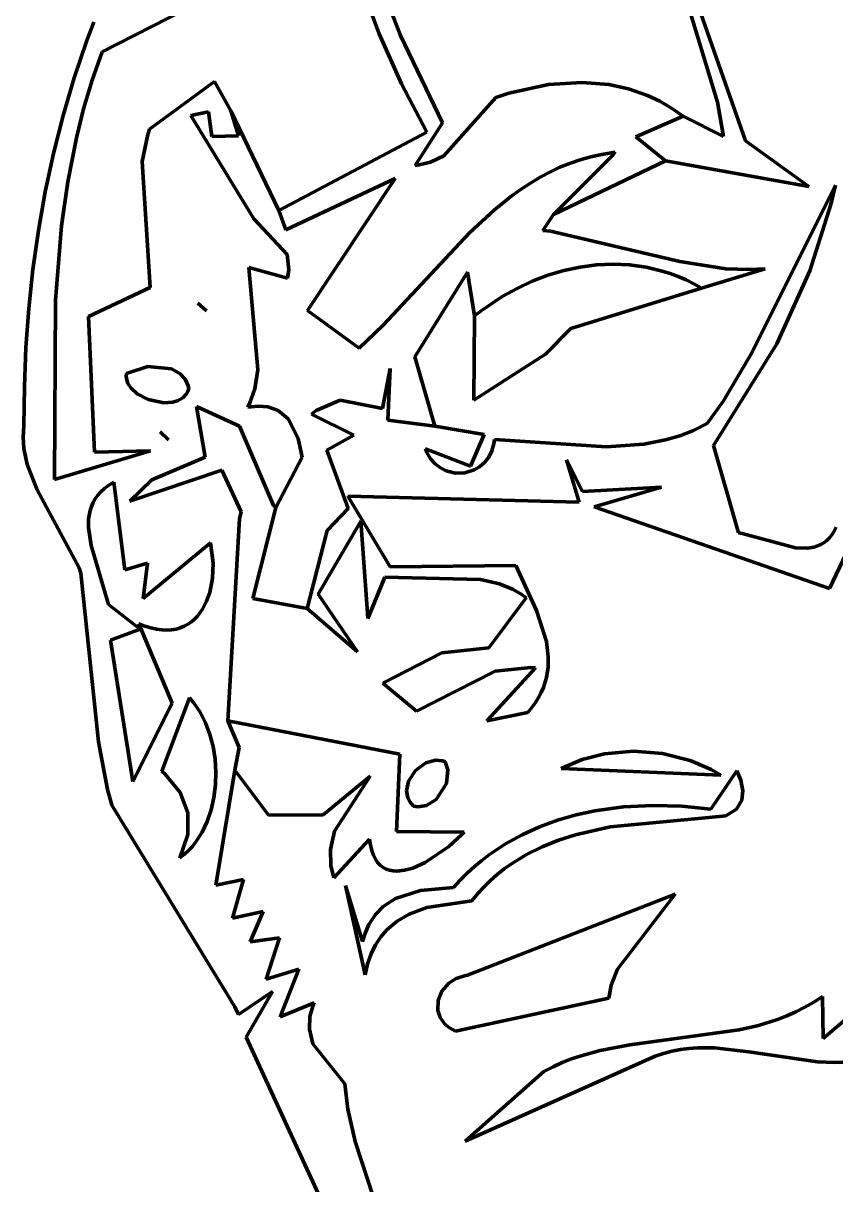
# Model space of a CAD drawing. Header units: millimetres. Extents: x 0 to 10.4, y 0 to 8.2.
# Drawn here: x 2.275 to 2.887, y 5.429 to 6.304 of the extents above; entities that cross this region are included whole.
import ezdxf

# ---------------------------------------------------------------- set-up
doc = ezdxf.new("R2010")
doc.units = ezdxf.units.MM
for name, color, linetype, lineweight in [('color#000000ff', 7, 'CONTINUOUS', 100), ('color#929292ff', 7, 'CONTINUOUS', 100), ('color#ffffffff', 7, 'CONTINUOUS', 100)]:
    doc.layers.add(name, color=color, linetype=linetype, lineweight=lineweight)

msp = doc.modelspace()

# ---------------------------------------------------------------- linework, layer by layer
at = {"layer": 'color#000000ff'}
for p, q in [((2.54279, 6.29559), (2.52505, 6.34391)), ((2.54004, 6.34317), (2.55901, 6.29441)), ((2.39617, 6.31376), (2.33424, 6.28219)), ((2.32269, 6.29053), (2.32787, 6.30433)), ((2.55959, 6.258), (2.54279, 6.29559)), ((2.31319, 6.26261), (2.32269, 6.29053)), ((2.55901, 6.29441), (2.59054, 6.22867)), ((2.33424, 6.28219), (2.32672, 6.26075)), ((2.30483, 6.23431), (2.31319, 6.26261)), ((2.32672, 6.26075), (2.32028, 6.23913)), ((2.36996, 6.22381), (2.41883, 6.25974)), ((2.41883, 6.25974), (2.43105, 6.23777)), ((2.57873, 6.22155), (2.55959, 6.258)), ((2.64039, 6.25091), (2.67044, 6.25751)), ((2.67044, 6.25751), (2.6958, 6.25912)), ((2.6958, 6.25912), (2.71587, 6.25746)), ((2.71587, 6.25746), (2.7306, 6.2543)), ((2.7306, 6.2543), (2.74489, 6.24936)), ((2.59155, 6.2039), (2.63063, 6.24774)), ((2.63063, 6.24774), (2.64039, 6.25091)), ((2.74489, 6.24936), (2.75413, 6.24502)), ((2.75413, 6.24502), (2.76307, 6.2398)), ((2.29757, 6.20567), (2.30483, 6.23431)), ((2.32028, 6.23913), (2.31484, 6.21733)), ((2.4144, 6.23702), (2.40094, 6.23407)), ((2.41688, 6.21851), (2.4144, 6.23702)), ((2.43105, 6.23777), (2.43701, 6.21886)), ((2.76307, 6.2398), (2.7717, 6.23366)), ((2.40094, 6.23407), (2.44836, 6.15633)), ((2.59054, 6.22867), (2.57, 6.19657)), ((2.7717, 6.23366), (2.73605, 6.21808)), ((2.31484, 6.21733), (2.30838, 6.18436)), ((2.36433, 6.19968), (2.36865, 6.21984)), ((2.36865, 6.21984), (2.36996, 6.22381)), ((2.43701, 6.21886), (2.41688, 6.21851)), ((2.46729, 6.16267), (2.57873, 6.22155)), ((2.73605, 6.21808), (2.7585, 6.19999)), ((2.29139, 6.17676), (2.29757, 6.20567)), ((2.37046, 6.10483), (2.36433, 6.19968)), ((2.58154, 6.19905), (2.59155, 6.2039)), ((2.67416, 6.15973), (2.71911, 6.20468)), ((2.7585, 6.19999), (2.67416, 6.15973)), ((2.69485, 6.20109), (2.6868, 6.19834)), ((2.70314, 6.20338), (2.69485, 6.20109)), ((2.71169, 6.20519), (2.70314, 6.20338)), ((2.72051, 6.2065), (2.71169, 6.20519)), ((2.71911, 6.20468), (2.72051, 6.2065)), ((2.57, 6.19657), (2.57305, 6.19694)), ((2.57305, 6.19694), (2.58154, 6.19905)), ((2.67139, 6.19161), (2.66401, 6.18767)), ((2.67899, 6.19518), (2.67139, 6.19161)), ((2.6868, 6.19834), (2.67899, 6.19518)), ((2.30838, 6.18436), (2.30371, 6.1511)), ((2.55499, 6.18671), (2.47254, 6.14818)), ((2.48875, 6.08743), (2.55499, 6.18671)), ((2.65681, 6.18338), (2.6498, 6.17877)), ((2.66401, 6.18767), (2.65681, 6.18338)), ((2.82336, 6.05561), (2.88642, 6.18186)), ((2.88642, 6.18186), (2.88301, 6.16723)), ((2.28626, 6.14763), (2.29139, 6.17676)), ((2.64296, 6.17386), (2.62972, 6.16326)), ((2.6498, 6.17877), (2.64296, 6.17386)), ((2.88301, 6.16723), (2.8671, 6.11714)), ((2.44836, 6.15633), (2.47363, 6.12947)), ((2.47254, 6.14818), (2.46729, 6.16267)), ((2.62972, 6.16326), (2.61081, 6.14579)), ((2.28215, 6.11834), (2.28626, 6.14763)), ((2.30371, 6.1511), (2.29921, 6.09522)), ((2.61081, 6.14579), (2.5458, 6.07629)), ((2.47363, 6.12947), (2.47491, 6.11814)), ((2.69423, 6.12013), (2.70658, 6.12174)), ((2.70658, 6.12174), (2.71899, 6.12229)), ((2.71899, 6.12229), (2.7314, 6.12173)), ((2.7314, 6.12173), (2.74375, 6.12002)), ((2.27903, 6.08893), (2.28215, 6.11834)), ((2.47387, 6.11165), (2.44476, 6.11969)), ((2.44476, 6.11969), (2.4516, 6.04284)), ((2.47491, 6.11814), (2.47387, 6.11165)), ((2.65815, 6.10944), (2.66995, 6.11394)), ((2.66995, 6.11394), (2.682, 6.11751)), ((2.682, 6.11751), (2.69423, 6.12013)), ((2.74375, 6.12002), (2.75597, 6.1171)), ((2.75597, 6.1171), (2.76201, 6.11518)), ((2.76201, 6.11518), (2.768, 6.11294)), ((2.768, 6.11294), (2.77393, 6.11037)), ((2.8671, 6.11714), (2.84227, 6.06231)), ((2.3239, 6.08294), (2.37046, 6.10483)), ((2.63552, 6.09791), (2.64665, 6.10409)), ((2.64665, 6.10409), (2.65815, 6.10944)), ((2.78557, 6.10424), (2.68711, 6.07376)), ((2.77393, 6.11037), (2.77979, 6.10747)), ((2.77979, 6.10747), (2.78557, 6.10424)), ((2.29921, 6.09522), (2.29836, 5.9603)), ((2.61964, 6.08723), (2.63552, 6.09791)), ((2.27689, 6.05947), (2.27903, 6.08893)), ((2.40638, 6.09281), (2.41275, 6.08707)), ((2.41275, 6.08707), (2.40638, 6.09281)), ((2.52771, 6.05894), (2.48875, 6.08743)), ((2.6146, 6.08331), (2.61964, 6.08723)), ((2.32854, 5.98087), (2.3239, 6.08294)), ((2.61407, 6.0199), (2.6146, 6.08331)), ((2.5458, 6.07629), (2.52771, 6.05894)), ((2.68711, 6.07376), (2.66816, 6.05459)), ((2.27568, 6.03001), (2.27689, 6.05947)), ((2.84227, 6.06231), (2.79459, 5.98578)), ((2.66816, 6.05459), (2.61407, 6.0199)), ((2.80209, 6.01929), (2.82336, 6.05561)), ((2.3687, 6.04534), (2.35258, 6.03996)), ((2.38655, 6.04349), (2.3687, 6.04534)), ((2.39301, 6.03984), (2.38655, 6.04349)), ((2.4516, 6.04284), (2.44913, 6.02854)), ((2.54539, 6.01357), (2.55124, 6.04367)), ((2.55124, 6.04367), (2.54947, 6.00497)), ((2.35258, 6.03996), (2.35238, 6.03803)), ((2.35238, 6.03803), (2.3525, 6.03614)), ((2.3525, 6.03614), (2.35362, 6.03253)), ((2.39667, 6.03581), (2.39301, 6.03984)), ((2.39899, 6.03059), (2.39667, 6.03581)), ((2.27538, 6.0006), (2.27568, 6.03001)), ((2.35362, 6.03253), (2.35576, 6.02918)), ((2.35576, 6.02918), (2.36054, 6.02478)), ((2.36054, 6.02478), (2.36893, 6.02039)), ((2.39498, 6.02173), (2.39766, 6.02469)), ((2.39766, 6.02469), (2.39866, 6.02651)), ((2.39866, 6.02651), (2.39941, 6.02858)), ((2.39941, 6.02858), (2.39899, 6.03059)), ((2.44913, 6.02854), (2.44549, 6.01802)), ((2.36893, 6.02039), (2.38074, 6.01792)), ((2.38074, 6.01792), (2.38751, 6.0184)), ((2.38751, 6.0184), (2.39154, 6.01965)), ((2.39154, 6.01965), (2.39498, 6.02173)), ((2.44549, 6.01802), (2.44388, 6.01456)), ((2.4953, 6.01212), (2.51337, 6.01995)), ((2.51337, 6.01995), (2.54539, 6.01357)), ((2.78973, 6.00222), (2.80209, 6.01929)), ((2.43772, 6.00031), (2.4053, 6.0151)), ((2.4053, 6.0151), (2.4118, 5.97697)), ((2.44388, 6.01456), (2.45199, 6.01538)), ((2.45199, 6.01538), (2.45902, 6.01479)), ((2.45902, 6.01479), (2.46681, 6.01206)), ((2.46681, 6.01206), (2.47429, 6.00588)), ((2.49183, 6.00935), (2.4953, 6.01212)), ((2.52373, 5.99345), (2.49183, 6.00935)), ((2.27483, 5.9919), (2.27538, 6.0006)), ((2.46331, 5.94068), (2.43772, 6.00031)), ((2.47429, 6.00588), (2.48193, 5.99097)), ((2.54947, 6.00497), (2.58481, 6.0003)), ((2.58481, 6.0003), (2.62184, 5.99417)), ((2.77956, 5.99715), (2.78973, 6.00222)), ((2.27533, 5.98353), (2.27483, 5.9919)), ((2.37802, 5.99611), (2.38421, 5.99005)), ((2.38421, 5.99005), (2.37802, 5.99611)), ((2.48193, 5.99097), (2.48495, 5.97689)), ((2.50334, 5.98231), (2.52373, 5.99345)), ((2.62184, 5.99417), (2.61169, 5.97023)), ((2.62927, 5.98715), (2.62967, 5.99019)), ((2.62967, 5.99019), (2.71411, 5.98487)), ((2.74209, 5.98683), (2.75846, 5.98998)), ((2.75846, 5.98998), (2.76913, 5.9931)), ((2.76913, 5.9931), (2.77956, 5.99715)), ((2.27778, 5.9715), (2.27533, 5.98353)), ((2.29836, 5.9603), (2.37073, 5.98178)), ((2.37073, 5.98178), (2.32854, 5.98087)), ((2.51951, 5.93826), (2.50334, 5.98231)), ((2.61169, 5.97023), (2.57766, 5.98333)), ((2.57766, 5.98333), (2.57875, 5.9806)), ((2.62535, 5.9769), (2.62774, 5.98165)), ((2.62774, 5.98165), (2.62927, 5.98715)), ((2.71411, 5.98487), (2.74209, 5.98683)), ((2.79459, 5.98578), (2.8135, 5.92014)), ((2.4118, 5.97697), (2.3716, 5.96005)), ((2.48495, 5.97689), (2.4651, 5.939)), ((2.57875, 5.9806), (2.58151, 5.97581)), ((2.58151, 5.97581), (2.58495, 5.97191)), ((2.6185, 5.96975), (2.62222, 5.97293)), ((2.62222, 5.97293), (2.62535, 5.9769)), ((2.69587, 5.95106), (2.68386, 5.97499)), ((2.68386, 5.97499), (2.69341, 5.94304)), ((2.28534, 5.95251), (2.27778, 5.9715)), ((2.35518, 5.94399), (2.42425, 5.96723)), ((2.42425, 5.96723), (2.4389, 5.93583)), ((2.58495, 5.97191), (2.58891, 5.96888)), ((2.58891, 5.96888), (2.59328, 5.96671)), ((2.59328, 5.96671), (2.60029, 5.96505)), ((2.60029, 5.96505), (2.60745, 5.96528)), ((2.60745, 5.96528), (2.61431, 5.96736)), ((2.61431, 5.96736), (2.6185, 5.96975)), ((2.33931, 5.95584), (2.33613, 5.95346)), ((2.34294, 5.95809), (2.33931, 5.95584)), ((2.35137, 5.8922), (2.34294, 5.95809)), ((2.3716, 5.96005), (2.35518, 5.94399)), ((2.31695, 5.89369), (2.28534, 5.95251)), ((2.33101, 5.94834), (2.32903, 5.94561)), ((2.33337, 5.95095), (2.33101, 5.94834)), ((2.33613, 5.95346), (2.33337, 5.95095)), ((2.69341, 5.94304), (2.51933, 5.94764)), ((2.51933, 5.94764), (2.55109, 5.89453)), ((2.75536, 5.95443), (2.69587, 5.95106)), ((2.7048, 5.93963), (2.75536, 5.95443)), ((2.32611, 5.93986), (2.32513, 5.93685)), ((2.3274, 5.94278), (2.32611, 5.93986)), ((2.32903, 5.94561), (2.3274, 5.94278)), ((2.4651, 5.939), (2.46331, 5.94068)), ((2.50358, 5.92176), (2.51951, 5.93826)), ((2.88199, 5.87811), (2.7048, 5.93963)), ((2.32403, 5.9306), (2.32392, 5.92408)), ((2.32513, 5.93685), (2.32403, 5.9306)), ((2.43765, 5.93052), (2.429, 5.77864)), ((2.4389, 5.93583), (2.43765, 5.93052)), ((2.52891, 5.92878), (2.49699, 5.87383)), ((2.53353, 5.86648), (2.52891, 5.92878)), ((2.90931, 5.93598), (2.88199, 5.87811)), ((2.32392, 5.92408), (2.32602, 5.91047)), ((2.48871, 5.86318), (2.50358, 5.92176)), ((2.8135, 5.92014), (2.81627, 5.91943)), ((2.88374, 5.9185), (2.8854, 5.92119)), ((2.8854, 5.92119), (2.88686, 5.92426)), ((2.41592, 5.91258), (2.36521, 5.87056)), ((2.41775, 5.8973), (2.41592, 5.91258)), ((2.81627, 5.91943), (2.85627, 5.90876)), ((2.87048, 5.90934), (2.87547, 5.91119)), ((2.87547, 5.91119), (2.87776, 5.91254)), ((2.87776, 5.91254), (2.87992, 5.91419)), ((2.87992, 5.91419), (2.88191, 5.91617)), ((2.88191, 5.91617), (2.88374, 5.9185)), ((2.32602, 5.91047), (2.33904, 5.86597)), ((2.85627, 5.90876), (2.86505, 5.90849)), ((2.86505, 5.90849), (2.87048, 5.90934)), ((2.3183, 5.88979), (2.31695, 5.89369)), ((2.36833, 5.8973), (2.35137, 5.8922)), ((2.36521, 5.87056), (2.36833, 5.8973)), ((2.41729, 5.88593), (2.41775, 5.8973)), ((2.55109, 5.89453), (2.6457, 5.89557)), ((2.6457, 5.89557), (2.66139, 5.86155)), ((2.33156, 5.76261), (2.3183, 5.88979)), ((2.41522, 5.87515), (2.41729, 5.88593)), ((2.54722, 5.88674), (2.53433, 5.85556)), ((2.6191, 5.88486), (2.54722, 5.88674)), ((2.6335, 5.8817), (2.6191, 5.88486)), ((2.6438, 5.87745), (2.6335, 5.8817)), ((2.65038, 5.87353), (2.6438, 5.87745)), ((2.40987, 5.86255), (2.41292, 5.86854)), ((2.41292, 5.86854), (2.41522, 5.87515)), ((2.49699, 5.87383), (2.52659, 5.83053)), ((2.62536, 5.83344), (2.65357, 5.8712)), ((2.65357, 5.8712), (2.65038, 5.87353)), ((2.33904, 5.86597), (2.36293, 5.84743)), ((2.40606, 5.85732), (2.40987, 5.86255)), ((2.52659, 5.83053), (2.48871, 5.86318)), ((2.53433, 5.85556), (2.53353, 5.86648)), ((2.66139, 5.86155), (2.66872, 5.8383)), ((2.38697, 5.79182), (2.3618, 5.85166)), ((2.3618, 5.85166), (2.36645, 5.84986)), ((2.36645, 5.84986), (2.37088, 5.84849)), ((2.39311, 5.84851), (2.39609, 5.84971)), ((2.39609, 5.84971), (2.39888, 5.85121)), ((2.39888, 5.85121), (2.40147, 5.85299)), ((2.40147, 5.85299), (2.40386, 5.85504)), ((2.40386, 5.85504), (2.40606, 5.85732)), ((2.36293, 5.84743), (2.34054, 5.83923)), ((2.37088, 5.84849), (2.37511, 5.84755)), ((2.37511, 5.84755), (2.37912, 5.84701)), ((2.37912, 5.84701), (2.38293, 5.84685)), ((2.38293, 5.84685), (2.38653, 5.84706)), ((2.38653, 5.84706), (2.38992, 5.84762)), ((2.38992, 5.84762), (2.39311, 5.84851)), ((2.34054, 5.83923), (2.35725, 5.73278)), ((2.59007, 5.82975), (2.62536, 5.83344)), ((2.66872, 5.8383), (2.67017, 5.82666)), ((2.54569, 5.80675), (2.59007, 5.82975)), ((2.67017, 5.82666), (2.67003, 5.81893)), ((2.63008, 5.81587), (2.57099, 5.78592)), ((2.62391, 5.77855), (2.6605, 5.81849)), ((2.65697, 5.81867), (2.63008, 5.81587)), ((2.6605, 5.81849), (2.65697, 5.81867)), ((2.67003, 5.81893), (2.66885, 5.81123)), ((2.57099, 5.78592), (2.54569, 5.80675)), ((2.66885, 5.81123), (2.66652, 5.80359)), ((2.66488, 5.7998), (2.6629, 5.79602)), ((2.66652, 5.80359), (2.66488, 5.7998)), ((2.35725, 5.73278), (2.38697, 5.79182)), ((2.40013, 5.79578), (2.37929, 5.74061)), ((2.40297, 5.79244), (2.40013, 5.79578)), ((2.40799, 5.78509), (2.40297, 5.79244)), ((2.65787, 5.78853), (2.65479, 5.78483)), ((2.66057, 5.79227), (2.65787, 5.78853)), ((2.6629, 5.79602), (2.66057, 5.79227)), ((2.41213, 5.77699), (2.40799, 5.78509)), ((2.65479, 5.78483), (2.62391, 5.77855)), ((2.41539, 5.76826), (2.41213, 5.77699)), ((2.429, 5.77864), (2.43743, 5.75833)), ((2.33821, 5.72675), (2.33156, 5.76261)), ((2.41777, 5.75909), (2.41539, 5.76826)), ((2.41927, 5.7496), (2.41777, 5.75909)), ((2.43743, 5.75833), (2.43421, 5.74143)), ((2.41988, 5.73995), (2.41927, 5.7496)), ((2.37929, 5.74061), (2.38143, 5.73868)), ((2.38143, 5.73868), (2.39304, 5.72452)), ((2.41961, 5.73031), (2.41988, 5.73995)), ((2.43421, 5.74143), (2.41996, 5.65486)), ((2.79252, 5.71192), (2.81202, 5.74076)), ((2.81202, 5.74076), (2.81503, 5.73388)), ((2.41845, 5.72081), (2.41961, 5.73031)), ((2.81503, 5.73388), (2.81664, 5.7257)), ((2.34156, 5.71498), (2.33821, 5.72675)), ((2.39304, 5.72452), (2.39879, 5.70925)), ((2.4164, 5.71161), (2.41845, 5.72081)), ((2.81583, 5.71877), (2.81191, 5.71202)), ((2.81664, 5.7257), (2.81583, 5.71877)), ((2.43411, 5.56312), (2.34156, 5.71498)), ((2.41345, 5.70286), (2.4164, 5.71161)), ((2.69107, 5.70766), (2.70525, 5.71074)), ((2.70525, 5.71074), (2.72691, 5.71372)), ((2.72691, 5.71372), (2.74883, 5.71484)), ((2.74883, 5.71484), (2.77078, 5.7142)), ((2.77078, 5.7142), (2.79252, 5.71192)), ((2.81191, 5.71202), (2.8038, 5.707)), ((2.39879, 5.70925), (2.39868, 5.69288)), ((2.40961, 5.69471), (2.41345, 5.70286)), ((2.66365, 5.69871), (2.67718, 5.70366)), ((2.67718, 5.70366), (2.69107, 5.70766)), ((2.79107, 5.70583), (2.71689, 5.69871)), ((2.8038, 5.707), (2.79107, 5.70583)), ((2.39868, 5.69288), (2.39272, 5.6754)), ((2.40488, 5.68732), (2.40961, 5.69471)), ((2.63794, 5.68584), (2.65055, 5.69278)), ((2.65055, 5.69278), (2.66365, 5.69871)), ((2.69054, 5.6927), (2.67781, 5.68861)), ((2.71689, 5.69871), (2.69054, 5.6927)), ((2.39925, 5.68083), (2.40218, 5.68395)), ((2.40218, 5.68395), (2.40488, 5.68732)), ((2.6259, 5.67784), (2.63794, 5.68584)), ((2.66549, 5.68368), (2.65365, 5.67782)), ((2.67781, 5.68861), (2.66549, 5.68368)), ((2.39272, 5.6754), (2.3961, 5.67797)), ((2.3961, 5.67797), (2.39925, 5.68083)), ((2.62011, 5.67344), (2.6259, 5.67784)), ((2.65365, 5.67782), (2.64237, 5.67092)), ((2.60905, 5.66381), (2.6145, 5.66877)), ((2.6145, 5.66877), (2.62011, 5.67344)), ((2.63696, 5.66706), (2.63172, 5.66291)), ((2.64237, 5.67092), (2.63696, 5.66706)), ((2.41996, 5.65486), (2.44058, 5.65911)), ((2.44058, 5.65911), (2.43236, 5.62988)), ((2.59873, 5.65305), (2.60379, 5.65857)), ((2.60379, 5.65857), (2.60905, 5.66381)), ((2.62665, 5.65845), (2.62178, 5.65367)), ((2.63172, 5.66291), (2.62665, 5.65845)), ((2.53224, 5.58723), (2.51737, 5.6546)), ((2.51737, 5.6546), (2.53037, 5.61239)), ((2.55506, 5.64486), (2.57405, 5.65091)), ((2.57405, 5.65091), (2.59873, 5.65305)), ((2.6171, 5.64857), (2.61263, 5.64313)), ((2.62178, 5.65367), (2.6171, 5.64857)), ((2.54589, 5.6388), (2.55506, 5.64486)), ((2.61263, 5.64313), (2.57874, 5.63805)), ((2.43236, 5.62988), (2.45554, 5.63502)), ((2.45554, 5.63502), (2.44568, 5.61208)), ((2.53514, 5.62513), (2.54002, 5.63272)), ((2.54002, 5.63272), (2.54589, 5.6388)), ((2.56542, 5.63297), (2.55647, 5.62773)), ((2.57874, 5.63805), (2.56542, 5.63297)), ((2.53249, 5.61915), (2.53514, 5.62513)), ((2.55647, 5.62773), (2.5486, 5.62111)), ((2.44568, 5.61208), (2.46773, 5.61527)), ((2.46773, 5.61527), (2.45766, 5.58398)), ((2.53037, 5.61239), (2.53249, 5.61915)), ((2.54404, 5.61586), (2.54007, 5.60988)), ((2.5486, 5.62111), (2.54404, 5.61586)), ((2.54007, 5.60988), (2.53674, 5.60315)), ((2.53674, 5.60315), (2.53412, 5.59561)), ((2.45766, 5.58398), (2.48233, 5.59146)), ((2.48233, 5.59146), (2.46827, 5.55565)), ((2.53412, 5.59561), (2.53224, 5.58723)), ((2.46257, 5.57473), (2.43684, 5.55735)), ((2.44273, 5.54032), (2.46257, 5.57473)), ((2.43684, 5.55735), (2.43411, 5.56312)), ((2.46827, 5.55565), (2.49396, 5.56628)), ((2.49288, 5.56361), (2.49075, 5.55591)), ((2.49396, 5.56628), (2.49288, 5.56361)), ((2.49075, 5.55591), (2.49028, 5.54631)), ((2.49028, 5.54631), (2.49294, 5.53528)), ((2.50019, 5.41577), (2.44273, 5.54032)), ((2.49294, 5.53528), (2.51687, 5.50516)), ((2.51687, 5.50516), (2.51924, 5.48629)), ((2.51924, 5.48629), (2.52482, 5.46178)), ((2.52482, 5.46178), (2.56021, 5.35411))]:
    msp.add_line(p, q, dxfattribs=at)
at = {"layer": 'color#929292ff'}
for p, q in [((2.75285, 6.40262), (2.81863, 6.21502)), ((2.79762, 6.24431), (2.7592, 6.37025)), ((2.80207, 6.21827), (2.79762, 6.24431)), ((2.40094, 6.23407), (2.4144, 6.23702)), ((2.4144, 6.23702), (2.41688, 6.21851)), ((2.43701, 6.21886), (2.43105, 6.23777)), ((2.43105, 6.23777), (2.46729, 6.16267)), ((2.44836, 6.15633), (2.40094, 6.23407)), ((2.73605, 6.21808), (2.7717, 6.23366)), ((2.7717, 6.23366), (2.80207, 6.21827)), ((2.41688, 6.21851), (2.43701, 6.21886)), ((2.7585, 6.19999), (2.73605, 6.21808)), ((2.81863, 6.21502), (2.8663, 6.18064)), ((2.71911, 6.20468), (2.67416, 6.15973)), ((2.6868, 6.19834), (2.69485, 6.20109)), ((2.69485, 6.20109), (2.70314, 6.20338)), ((2.70314, 6.20338), (2.71169, 6.20519)), ((2.71169, 6.20519), (2.72051, 6.2065)), ((2.72051, 6.2065), (2.71911, 6.20468)), ((2.8663, 6.18064), (2.7585, 6.19999)), ((2.66401, 6.18767), (2.67139, 6.19161)), ((2.67139, 6.19161), (2.67899, 6.19518)), ((2.67899, 6.19518), (2.6868, 6.19834)), ((2.47254, 6.14818), (2.55499, 6.18671)), ((2.55499, 6.18671), (2.48875, 6.08743)), ((2.6498, 6.17877), (2.65681, 6.18338)), ((2.65681, 6.18338), (2.66401, 6.18767)), ((2.62972, 6.16326), (2.64296, 6.17386)), ((2.64296, 6.17386), (2.6498, 6.17877)), ((2.47363, 6.12947), (2.44836, 6.15633)), ((2.46729, 6.16267), (2.47254, 6.14818)), ((2.61081, 6.14579), (2.62972, 6.16326)), ((2.67416, 6.15973), (2.66595, 6.14769)), ((2.66595, 6.14769), (2.67181, 6.14705)), ((2.67181, 6.14705), (2.76918, 6.12435)), ((2.5458, 6.07629), (2.61081, 6.14579)), ((2.47491, 6.11814), (2.47363, 6.12947)), ((2.70658, 6.12174), (2.69423, 6.12013)), ((2.71899, 6.12229), (2.70658, 6.12174)), ((2.7314, 6.12173), (2.71899, 6.12229)), ((2.74375, 6.12002), (2.7314, 6.12173)), ((2.76918, 6.12435), (2.80386, 6.11882)), ((2.4516, 6.04284), (2.44476, 6.11969)), ((2.44476, 6.11969), (2.47387, 6.11165)), ((2.47387, 6.11165), (2.47491, 6.11814)), ((2.60932, 6.11635), (2.56979, 6.05246)), ((2.6146, 6.08331), (2.60932, 6.11635)), ((2.66995, 6.11394), (2.65815, 6.10944)), ((2.682, 6.11751), (2.66995, 6.11394)), ((2.69423, 6.12013), (2.682, 6.11751)), ((2.75597, 6.1171), (2.74375, 6.12002)), ((2.76201, 6.11518), (2.75597, 6.1171)), ((2.768, 6.11294), (2.76201, 6.11518)), ((2.77393, 6.11037), (2.768, 6.11294)), ((2.8335, 6.11883), (2.78557, 6.10424)), ((2.80386, 6.11882), (2.82154, 6.1182)), ((2.82154, 6.1182), (2.8335, 6.11883)), ((2.64665, 6.10409), (2.63552, 6.09791)), ((2.65815, 6.10944), (2.64665, 6.10409)), ((2.77979, 6.10747), (2.77393, 6.11037)), ((2.78557, 6.10424), (2.77979, 6.10747)), ((2.63552, 6.09791), (2.61964, 6.08723)), ((2.40638, 6.09281), (2.41275, 6.08707)), ((2.41275, 6.08707), (2.40638, 6.09281)), ((2.48875, 6.08743), (2.52771, 6.05894)), ((2.61964, 6.08723), (2.6146, 6.08331)), ((2.52771, 6.05894), (2.5458, 6.07629)), ((2.56979, 6.05246), (2.58481, 6.0003)), ((2.44913, 6.02854), (2.4516, 6.04284)), ((2.55124, 6.04367), (2.54539, 6.01357)), ((2.54947, 6.00497), (2.55124, 6.04367)), ((2.44549, 6.01802), (2.44913, 6.02854)), ((2.44388, 6.01456), (2.44549, 6.01802)), ((2.51337, 6.01995), (2.4953, 6.01212)), ((2.54539, 6.01357), (2.51337, 6.01995)), ((2.45199, 6.01538), (2.44388, 6.01456)), ((2.45902, 6.01479), (2.45199, 6.01538)), ((2.46681, 6.01206), (2.45902, 6.01479)), ((2.47429, 6.00588), (2.46681, 6.01206)), ((2.4953, 6.01212), (2.49183, 6.00935)), ((2.49183, 6.00935), (2.52373, 5.99345)), ((2.48193, 5.99097), (2.47429, 6.00588)), ((2.58481, 6.0003), (2.54947, 6.00497)), ((2.37802, 5.99611), (2.38421, 5.99005)), ((2.38421, 5.99005), (2.37802, 5.99611)), ((2.48495, 5.97689), (2.48193, 5.99097)), ((2.52373, 5.99345), (2.50334, 5.98231)), ((2.50334, 5.98231), (2.51951, 5.93826)), ((2.4651, 5.939), (2.48495, 5.97689)), ((2.44764, 5.87059), (2.4651, 5.939)), ((2.51951, 5.93826), (2.50358, 5.92176)), ((2.50358, 5.92176), (2.48871, 5.86318)), ((2.48871, 5.86318), (2.44764, 5.87059)), ((2.429, 5.77864), (2.55832, 5.75352)), ((2.43743, 5.75833), (2.429, 5.77864)), ((2.43421, 5.74143), (2.43743, 5.75833)), ((2.55832, 5.75352), (2.55588, 5.69512)), ((2.6958, 5.74935), (2.71261, 5.75363)), ((2.71261, 5.75363), (2.73433, 5.75563)), ((2.73433, 5.75563), (2.75609, 5.75395)), ((2.75609, 5.75395), (2.77708, 5.74866)), ((2.57031, 5.74108), (2.57809, 5.74687)), ((2.57809, 5.74687), (2.58523, 5.74887)), ((2.58523, 5.74887), (2.59066, 5.74835)), ((2.59066, 5.74835), (2.59244, 5.74772)), ((2.59244, 5.74772), (2.59464, 5.74164)), ((2.67996, 5.74265), (2.6958, 5.74935)), ((2.77708, 5.74866), (2.79278, 5.74187)), ((2.45947, 5.70739), (2.43421, 5.74143)), ((2.53616, 5.73684), (2.50074, 5.70764)), ((2.5091, 5.6954), (2.53616, 5.73684)), ((2.56503, 5.73299), (2.57031, 5.74108)), ((2.59464, 5.74164), (2.59352, 5.73144)), ((2.80011, 5.73763), (2.67996, 5.74265)), ((2.79278, 5.74187), (2.80011, 5.73763)), ((2.5635, 5.72586), (2.56503, 5.73299)), ((2.59352, 5.73144), (2.58579, 5.71931)), ((2.56437, 5.72062), (2.5635, 5.72586)), ((2.56607, 5.71735), (2.56437, 5.72062)), ((2.58579, 5.71931), (2.57858, 5.71471)), ((2.56876, 5.71438), (2.56607, 5.71735)), ((2.5721, 5.71374), (2.56876, 5.71438)), ((2.57858, 5.71471), (2.5721, 5.71374)), ((2.50074, 5.70764), (2.45947, 5.70739)), ((2.50614, 5.68155), (2.5091, 5.6954)), ((2.55588, 5.69512), (2.60672, 5.69482)), ((2.60484, 5.69273), (2.59539, 5.68392)), ((2.60672, 5.69482), (2.60484, 5.69273)), ((2.53566, 5.68935), (2.50866, 5.66034)), ((2.53631, 5.68481), (2.53566, 5.68935)), ((2.53726, 5.68082), (2.53631, 5.68481)), ((2.59539, 5.68392), (2.57756, 5.67189)), ((2.5065, 5.66971), (2.50614, 5.68155)), ((2.53848, 5.67734), (2.53726, 5.68082)), ((2.53997, 5.67435), (2.53848, 5.67734)), ((2.50866, 5.66034), (2.5065, 5.66971)), ((2.5417, 5.67184), (2.53997, 5.67435)), ((2.54365, 5.66977), (2.5417, 5.67184)), ((2.5458, 5.66813), (2.54365, 5.66977)), ((2.54814, 5.6669), (2.5458, 5.66813)), ((2.55064, 5.66605), (2.54814, 5.6669)), ((2.55329, 5.66556), (2.55064, 5.66605)), ((2.56195, 5.66602), (2.55607, 5.6654)), ((2.56811, 5.66771), (2.56195, 5.66602)), ((2.57756, 5.67189), (2.56811, 5.66771)), ((2.55607, 5.6654), (2.55329, 5.66556)), ((2.87722, 5.53942), (3.01323, 5.65556)), ((2.60947, 5.58698), (2.76572, 5.64803)), ((2.76572, 5.64803), (2.72231, 5.59156)), ((2.72231, 5.59156), (2.71761, 5.57963)), ((2.5901, 5.57514), (2.59538, 5.58116)), ((2.59538, 5.58116), (2.60072, 5.58455)), ((2.60072, 5.58455), (2.60712, 5.58663)), ((2.60712, 5.58663), (2.60947, 5.58698)), ((2.71761, 5.57963), (2.71565, 5.56986)), ((2.58721, 5.56804), (2.5901, 5.57514)), ((2.71565, 5.56986), (2.60021, 5.5449)), ((2.87011, 5.56674), (2.87668, 5.57102)), ((2.87668, 5.57102), (2.87722, 5.53942)), ((2.587, 5.56056), (2.58721, 5.56804)), ((2.85661, 5.55948), (2.86342, 5.56291)), ((2.86342, 5.56291), (2.87011, 5.56674)), ((2.58879, 5.55514), (2.587, 5.56056)), ((2.59239, 5.55021), (2.58879, 5.55514)), ((2.82841, 5.5493), (2.84269, 5.55375)), ((2.84269, 5.55375), (2.8497, 5.55644)), ((2.8497, 5.55644), (2.85661, 5.55948)), ((2.59585, 5.54733), (2.59239, 5.55021)), ((2.60021, 5.5449), (2.59585, 5.54733)), ((2.7315, 5.53465), (2.81384, 5.54589)), ((2.81384, 5.54589), (2.82841, 5.5493)), ((2.75054, 5.52605), (2.60747, 5.46202)), ((2.68774, 5.52396), (2.69486, 5.52637)), ((2.69486, 5.52637), (2.70934, 5.53035)), ((2.70934, 5.53035), (2.7315, 5.53465)), ((2.75687, 5.52822), (2.75054, 5.52605)), ((2.76323, 5.5299), (2.75687, 5.52822)), ((2.76962, 5.53113), (2.76323, 5.5299)), ((2.77602, 5.53194), (2.76962, 5.53113)), ((2.78244, 5.53238), (2.77602, 5.53194)), ((2.79532, 5.5323), (2.78244, 5.53238)), ((2.82119, 5.52943), (2.79532, 5.5323)), ((2.87287, 5.52176), (2.82119, 5.52943)), ((2.66692, 5.51464), (2.67376, 5.51812)), ((2.67376, 5.51812), (2.6807, 5.52122)), ((2.6807, 5.52122), (2.68774, 5.52396)), ((2.88568, 5.52131), (2.87287, 5.52176)), ((2.89205, 5.52153), (2.88568, 5.52131)), ((2.60747, 5.46202), (2.66692, 5.51464))]:
    msp.add_line(p, q, dxfattribs=at)
at = {"layer": 'color#ffffffff'}
for p, q in [((2.81863, 6.21502), (2.75285, 6.40262)), ((2.7592, 6.37025), (2.79762, 6.24431)), ((2.52505, 6.34391), (2.54279, 6.29559)), ((2.55901, 6.29441), (2.54004, 6.34317)), ((2.33424, 6.28219), (2.39617, 6.31376)), ((2.32787, 6.30433), (2.32269, 6.29053)), ((2.54279, 6.29559), (2.55959, 6.258)), ((2.32269, 6.29053), (2.31319, 6.26261)), ((2.59054, 6.22867), (2.55901, 6.29441)), ((2.32672, 6.26075), (2.33424, 6.28219)), ((2.31319, 6.26261), (2.30483, 6.23431)), ((2.32028, 6.23913), (2.32672, 6.26075)), ((2.41883, 6.25974), (2.36996, 6.22381)), ((2.43105, 6.23777), (2.41883, 6.25974)), ((2.55959, 6.258), (2.57873, 6.22155)), ((2.67044, 6.25751), (2.64039, 6.25091)), ((2.6958, 6.25912), (2.67044, 6.25751)), ((2.71587, 6.25746), (2.6958, 6.25912)), ((2.7306, 6.2543), (2.71587, 6.25746)), ((2.74489, 6.24936), (2.7306, 6.2543)), ((2.63063, 6.24774), (2.59155, 6.2039)), ((2.64039, 6.25091), (2.63063, 6.24774)), ((2.75413, 6.24502), (2.74489, 6.24936)), ((2.76307, 6.2398), (2.75413, 6.24502)), ((2.79762, 6.24431), (2.80207, 6.21827)), ((2.30483, 6.23431), (2.29757, 6.20567)), ((2.31484, 6.21733), (2.32028, 6.23913)), ((2.46729, 6.16267), (2.43105, 6.23777)), ((2.7717, 6.23366), (2.76307, 6.2398)), ((2.57, 6.19657), (2.59054, 6.22867)), ((2.80207, 6.21827), (2.7717, 6.23366)), ((2.30838, 6.18436), (2.31484, 6.21733)), ((2.36865, 6.21984), (2.36433, 6.19968)), ((2.36996, 6.22381), (2.36865, 6.21984)), ((2.57873, 6.22155), (2.46729, 6.16267)), ((2.8663, 6.18064), (2.81863, 6.21502)), ((2.29757, 6.20567), (2.29139, 6.17676)), ((2.36433, 6.19968), (2.37046, 6.10483)), ((2.59155, 6.2039), (2.58154, 6.19905)), ((2.67416, 6.15973), (2.7585, 6.19999)), ((2.7585, 6.19999), (2.8663, 6.18064)), ((2.57305, 6.19694), (2.57, 6.19657)), ((2.58154, 6.19905), (2.57305, 6.19694)), ((2.30371, 6.1511), (2.30838, 6.18436)), ((2.88642, 6.18186), (2.82336, 6.05561)), ((2.88301, 6.16723), (2.88642, 6.18186)), ((2.29139, 6.17676), (2.28626, 6.14763)), ((2.8671, 6.11714), (2.88301, 6.16723)), ((2.66595, 6.14769), (2.67416, 6.15973)), ((2.28626, 6.14763), (2.28215, 6.11834)), ((2.29921, 6.09522), (2.30371, 6.1511)), ((2.67181, 6.14705), (2.66595, 6.14769)), ((2.76918, 6.12435), (2.67181, 6.14705)), ((2.80386, 6.11882), (2.76918, 6.12435)), ((2.28215, 6.11834), (2.27903, 6.08893)), ((2.56979, 6.05246), (2.60932, 6.11635)), ((2.60932, 6.11635), (2.6146, 6.08331)), ((2.78557, 6.10424), (2.8335, 6.11883)), ((2.82154, 6.1182), (2.80386, 6.11882)), ((2.8335, 6.11883), (2.82154, 6.1182)), ((2.84227, 6.06231), (2.8671, 6.11714)), ((2.37046, 6.10483), (2.3239, 6.08294)), ((2.68711, 6.07376), (2.78557, 6.10424)), ((2.29836, 5.9603), (2.29921, 6.09522)), ((2.27903, 6.08893), (2.27689, 6.05947)), ((2.3239, 6.08294), (2.32854, 5.98087)), ((2.6146, 6.08331), (2.61407, 6.0199)), ((2.66816, 6.05459), (2.68711, 6.07376)), ((2.27689, 6.05947), (2.27568, 6.03001)), ((2.79459, 5.98578), (2.84227, 6.06231)), ((2.58481, 6.0003), (2.56979, 6.05246)), ((2.61407, 6.0199), (2.66816, 6.05459)), ((2.82336, 6.05561), (2.80209, 6.01929)), ((2.35258, 6.03996), (2.3687, 6.04534)), ((2.3687, 6.04534), (2.38655, 6.04349)), ((2.38655, 6.04349), (2.39301, 6.03984)), ((2.35238, 6.03803), (2.35258, 6.03996)), ((2.3525, 6.03614), (2.35238, 6.03803)), ((2.35362, 6.03253), (2.3525, 6.03614)), ((2.39301, 6.03984), (2.39667, 6.03581)), ((2.39667, 6.03581), (2.39899, 6.03059)), ((2.27568, 6.03001), (2.27538, 6.0006)), ((2.35576, 6.02918), (2.35362, 6.03253)), ((2.36054, 6.02478), (2.35576, 6.02918)), ((2.36893, 6.02039), (2.36054, 6.02478)), ((2.39766, 6.02469), (2.39498, 6.02173)), ((2.39866, 6.02651), (2.39766, 6.02469)), ((2.39941, 6.02858), (2.39866, 6.02651)), ((2.39899, 6.03059), (2.39941, 6.02858)), ((2.38074, 6.01792), (2.36893, 6.02039)), ((2.38751, 6.0184), (2.38074, 6.01792)), ((2.39154, 6.01965), (2.38751, 6.0184)), ((2.39498, 6.02173), (2.39154, 6.01965)), ((2.80209, 6.01929), (2.78973, 6.00222)), ((2.4118, 5.97697), (2.4053, 6.0151)), ((2.4053, 6.0151), (2.43772, 6.00031)), ((2.27538, 6.0006), (2.27483, 5.9919)), ((2.43772, 6.00031), (2.46331, 5.94068)), ((2.62184, 5.99417), (2.58481, 6.0003)), ((2.78973, 6.00222), (2.77956, 5.99715)), ((2.27483, 5.9919), (2.27533, 5.98353)), ((2.61169, 5.97023), (2.62184, 5.99417)), ((2.62967, 5.99019), (2.62927, 5.98715)), ((2.71411, 5.98487), (2.62967, 5.99019)), ((2.75846, 5.98998), (2.74209, 5.98683)), ((2.76913, 5.9931), (2.75846, 5.98998)), ((2.77956, 5.99715), (2.76913, 5.9931)), ((2.27533, 5.98353), (2.27778, 5.9715)), ((2.37073, 5.98178), (2.29836, 5.9603)), ((2.32854, 5.98087), (2.37073, 5.98178)), ((2.57875, 5.9806), (2.57766, 5.98333)), ((2.57766, 5.98333), (2.61169, 5.97023)), ((2.62774, 5.98165), (2.62535, 5.9769)), ((2.62927, 5.98715), (2.62774, 5.98165)), ((2.74209, 5.98683), (2.71411, 5.98487)), ((2.8135, 5.92014), (2.79459, 5.98578)), ((2.3716, 5.96005), (2.4118, 5.97697)), ((2.58151, 5.97581), (2.57875, 5.9806)), ((2.58495, 5.97191), (2.58151, 5.97581)), ((2.62222, 5.97293), (2.6185, 5.96975)), ((2.62535, 5.9769), (2.62222, 5.97293)), ((2.69341, 5.94304), (2.68386, 5.97499)), ((2.68386, 5.97499), (2.69587, 5.95106)), ((2.27778, 5.9715), (2.28534, 5.95251)), ((2.42425, 5.96723), (2.35518, 5.94399)), ((2.4389, 5.93583), (2.42425, 5.96723)), ((2.58891, 5.96888), (2.58495, 5.97191)), ((2.59328, 5.96671), (2.58891, 5.96888)), ((2.60029, 5.96505), (2.59328, 5.96671)), ((2.60745, 5.96528), (2.60029, 5.96505)), ((2.61431, 5.96736), (2.60745, 5.96528)), ((2.6185, 5.96975), (2.61431, 5.96736)), ((2.33613, 5.95346), (2.33931, 5.95584)), ((2.33931, 5.95584), (2.34294, 5.95809)), ((2.34294, 5.95809), (2.35137, 5.8922)), ((2.35518, 5.94399), (2.3716, 5.96005)), ((2.28534, 5.95251), (2.31695, 5.89369)), ((2.32903, 5.94561), (2.33101, 5.94834)), ((2.33101, 5.94834), (2.33337, 5.95095)), ((2.33337, 5.95095), (2.33613, 5.95346)), ((2.55109, 5.89453), (2.51933, 5.94764)), ((2.51933, 5.94764), (2.69341, 5.94304)), ((2.69587, 5.95106), (2.75536, 5.95443)), ((2.75536, 5.95443), (2.7048, 5.93963)), ((2.32513, 5.93685), (2.32611, 5.93986)), ((2.32611, 5.93986), (2.3274, 5.94278)), ((2.3274, 5.94278), (2.32903, 5.94561)), ((2.4651, 5.939), (2.44764, 5.87059)), ((2.46331, 5.94068), (2.4651, 5.939)), ((2.7048, 5.93963), (2.88199, 5.87811)), ((2.32392, 5.92408), (2.32403, 5.9306)), ((2.32403, 5.9306), (2.32513, 5.93685)), ((2.429, 5.77864), (2.43765, 5.93052)), ((2.43765, 5.93052), (2.4389, 5.93583)), ((2.49699, 5.87383), (2.52891, 5.92878)), ((2.52891, 5.92878), (2.53353, 5.86648)), ((2.88199, 5.87811), (2.90931, 5.93598)), ((2.32602, 5.91047), (2.32392, 5.92408)), ((2.81627, 5.91943), (2.8135, 5.92014)), ((2.8854, 5.92119), (2.88374, 5.9185)), ((2.88686, 5.92426), (2.8854, 5.92119)), ((2.36521, 5.87056), (2.41592, 5.91258)), ((2.41592, 5.91258), (2.41775, 5.8973)), ((2.85627, 5.90876), (2.81627, 5.91943)), ((2.87547, 5.91119), (2.87048, 5.90934)), ((2.87776, 5.91254), (2.87547, 5.91119)), ((2.87992, 5.91419), (2.87776, 5.91254)), ((2.88191, 5.91617), (2.87992, 5.91419)), ((2.88374, 5.9185), (2.88191, 5.91617)), ((2.33904, 5.86597), (2.32602, 5.91047)), ((2.86505, 5.90849), (2.85627, 5.90876)), ((2.87048, 5.90934), (2.86505, 5.90849)), ((2.31695, 5.89369), (2.3183, 5.88979)), ((2.35137, 5.8922), (2.36833, 5.8973)), ((2.36833, 5.8973), (2.36521, 5.87056)), ((2.41775, 5.8973), (2.41729, 5.88593)), ((2.6457, 5.89557), (2.55109, 5.89453)), ((2.66139, 5.86155), (2.6457, 5.89557)), ((2.3183, 5.88979), (2.33156, 5.76261)), ((2.41729, 5.88593), (2.41522, 5.87515)), ((2.53433, 5.85556), (2.54722, 5.88674)), ((2.54722, 5.88674), (2.6191, 5.88486)), ((2.6191, 5.88486), (2.6335, 5.8817)), ((2.6335, 5.8817), (2.6438, 5.87745)), ((2.6438, 5.87745), (2.65038, 5.87353)), ((2.41292, 5.86854), (2.40987, 5.86255)), ((2.41522, 5.87515), (2.41292, 5.86854)), ((2.44764, 5.87059), (2.48871, 5.86318)), ((2.52659, 5.83053), (2.49699, 5.87383)), ((2.65357, 5.8712), (2.62536, 5.83344)), ((2.65038, 5.87353), (2.65357, 5.8712)), ((2.36293, 5.84743), (2.33904, 5.86597)), ((2.40987, 5.86255), (2.40606, 5.85732)), ((2.48871, 5.86318), (2.52659, 5.83053)), ((2.53353, 5.86648), (2.53433, 5.85556)), ((2.66872, 5.8383), (2.66139, 5.86155)), ((2.36645, 5.84986), (2.3618, 5.85166)), ((2.3618, 5.85166), (2.38697, 5.79182)), ((2.37088, 5.84849), (2.36645, 5.84986)), ((2.39609, 5.84971), (2.39311, 5.84851)), ((2.39888, 5.85121), (2.39609, 5.84971)), ((2.40147, 5.85299), (2.39888, 5.85121)), ((2.40386, 5.85504), (2.40147, 5.85299)), ((2.40606, 5.85732), (2.40386, 5.85504)), ((2.34054, 5.83923), (2.36293, 5.84743)), ((2.37511, 5.84755), (2.37088, 5.84849)), ((2.37912, 5.84701), (2.37511, 5.84755)), ((2.38293, 5.84685), (2.37912, 5.84701)), ((2.38653, 5.84706), (2.38293, 5.84685)), ((2.38992, 5.84762), (2.38653, 5.84706)), ((2.39311, 5.84851), (2.38992, 5.84762)), ((2.35725, 5.73278), (2.34054, 5.83923)), ((2.62536, 5.83344), (2.59007, 5.82975)), ((2.67017, 5.82666), (2.66872, 5.8383)), ((2.59007, 5.82975), (2.54569, 5.80675)), ((2.67003, 5.81893), (2.67017, 5.82666)), ((2.57099, 5.78592), (2.63008, 5.81587)), ((2.6605, 5.81849), (2.62391, 5.77855)), ((2.63008, 5.81587), (2.65697, 5.81867)), ((2.65697, 5.81867), (2.6605, 5.81849)), ((2.66885, 5.81123), (2.67003, 5.81893)), ((2.54569, 5.80675), (2.57099, 5.78592)), ((2.66652, 5.80359), (2.66885, 5.81123)), ((2.6629, 5.79602), (2.66488, 5.7998)), ((2.66488, 5.7998), (2.66652, 5.80359)), ((2.38697, 5.79182), (2.35725, 5.73278)), ((2.37929, 5.74061), (2.40013, 5.79578)), ((2.40013, 5.79578), (2.40297, 5.79244)), ((2.40297, 5.79244), (2.40799, 5.78509)), ((2.65479, 5.78483), (2.65787, 5.78853)), ((2.65787, 5.78853), (2.66057, 5.79227)), ((2.66057, 5.79227), (2.6629, 5.79602)), ((2.40799, 5.78509), (2.41213, 5.77699)), ((2.62391, 5.77855), (2.65479, 5.78483)), ((2.41213, 5.77699), (2.41539, 5.76826)), ((2.55832, 5.75352), (2.429, 5.77864)), ((2.33156, 5.76261), (2.33821, 5.72675)), ((2.41539, 5.76826), (2.41777, 5.75909)), ((2.41777, 5.75909), (2.41927, 5.7496)), ((2.55588, 5.69512), (2.55832, 5.75352)), ((2.71261, 5.75363), (2.6958, 5.74935)), ((2.73433, 5.75563), (2.71261, 5.75363)), ((2.75609, 5.75395), (2.73433, 5.75563)), ((2.77708, 5.74866), (2.75609, 5.75395)), ((2.41927, 5.7496), (2.41988, 5.73995)), ((2.57809, 5.74687), (2.57031, 5.74108)), ((2.58523, 5.74887), (2.57809, 5.74687)), ((2.59066, 5.74835), (2.58523, 5.74887)), ((2.59244, 5.74772), (2.59066, 5.74835)), ((2.59464, 5.74164), (2.59244, 5.74772)), ((2.6958, 5.74935), (2.67996, 5.74265)), ((2.79278, 5.74187), (2.77708, 5.74866)), ((2.38143, 5.73868), (2.37929, 5.74061)), ((2.39304, 5.72452), (2.38143, 5.73868)), ((2.41988, 5.73995), (2.41961, 5.73031)), ((2.41996, 5.65486), (2.43421, 5.74143)), ((2.43421, 5.74143), (2.45947, 5.70739)), ((2.50074, 5.70764), (2.53616, 5.73684)), ((2.53616, 5.73684), (2.5091, 5.6954)), ((2.57031, 5.74108), (2.56503, 5.73299)), ((2.59352, 5.73144), (2.59464, 5.74164)), ((2.67996, 5.74265), (2.80011, 5.73763)), ((2.81202, 5.74076), (2.79252, 5.71192)), ((2.80011, 5.73763), (2.79278, 5.74187)), ((2.81503, 5.73388), (2.81202, 5.74076)), ((2.41961, 5.73031), (2.41845, 5.72081)), ((2.56503, 5.73299), (2.5635, 5.72586)), ((2.58579, 5.71931), (2.59352, 5.73144)), ((2.81664, 5.7257), (2.81503, 5.73388)), ((2.33821, 5.72675), (2.34156, 5.71498)), ((2.39879, 5.70925), (2.39304, 5.72452)), ((2.41845, 5.72081), (2.4164, 5.71161)), ((2.5635, 5.72586), (2.56437, 5.72062)), ((2.56437, 5.72062), (2.56607, 5.71735)), ((2.57858, 5.71471), (2.58579, 5.71931)), ((2.81191, 5.71202), (2.81583, 5.71877)), ((2.81583, 5.71877), (2.81664, 5.7257)), ((2.34156, 5.71498), (2.43411, 5.56312)), ((2.4164, 5.71161), (2.41345, 5.70286)), ((2.56607, 5.71735), (2.56876, 5.71438)), ((2.56876, 5.71438), (2.5721, 5.71374)), ((2.5721, 5.71374), (2.57858, 5.71471)), ((2.70525, 5.71074), (2.69107, 5.70766)), ((2.72691, 5.71372), (2.70525, 5.71074)), ((2.74883, 5.71484), (2.72691, 5.71372)), ((2.77078, 5.7142), (2.74883, 5.71484)), ((2.79252, 5.71192), (2.77078, 5.7142)), ((2.8038, 5.707), (2.81191, 5.71202)), ((2.39868, 5.69288), (2.39879, 5.70925)), ((2.41345, 5.70286), (2.40961, 5.69471)), ((2.45947, 5.70739), (2.50074, 5.70764)), ((2.67718, 5.70366), (2.66365, 5.69871)), ((2.69107, 5.70766), (2.67718, 5.70366)), ((2.71689, 5.69871), (2.79107, 5.70583)), ((2.79107, 5.70583), (2.8038, 5.707)), ((2.39272, 5.6754), (2.39868, 5.69288)), ((2.40961, 5.69471), (2.40488, 5.68732)), ((2.5091, 5.6954), (2.50614, 5.68155)), ((2.60672, 5.69482), (2.55588, 5.69512)), ((2.59539, 5.68392), (2.60484, 5.69273)), ((2.60484, 5.69273), (2.60672, 5.69482)), ((2.65055, 5.69278), (2.63794, 5.68584)), ((2.66365, 5.69871), (2.65055, 5.69278)), ((2.67781, 5.68861), (2.69054, 5.6927)), ((2.69054, 5.6927), (2.71689, 5.69871)), ((2.40218, 5.68395), (2.39925, 5.68083)), ((2.40488, 5.68732), (2.40218, 5.68395)), ((2.50866, 5.66034), (2.53566, 5.68935)), ((2.53566, 5.68935), (2.53631, 5.68481)), ((2.53631, 5.68481), (2.53726, 5.68082)), ((2.57756, 5.67189), (2.59539, 5.68392)), ((2.63794, 5.68584), (2.6259, 5.67784)), ((2.65365, 5.67782), (2.66549, 5.68368)), ((2.66549, 5.68368), (2.67781, 5.68861)), ((2.3961, 5.67797), (2.39272, 5.6754)), ((2.39925, 5.68083), (2.3961, 5.67797)), ((2.50614, 5.68155), (2.5065, 5.66971)), ((2.53726, 5.68082), (2.53848, 5.67734)), ((2.53848, 5.67734), (2.53997, 5.67435)), ((2.6259, 5.67784), (2.62011, 5.67344)), ((2.64237, 5.67092), (2.65365, 5.67782)), ((2.5065, 5.66971), (2.50866, 5.66034)), ((2.53997, 5.67435), (2.5417, 5.67184)), ((2.5417, 5.67184), (2.54365, 5.66977)), ((2.54365, 5.66977), (2.5458, 5.66813)), ((2.5458, 5.66813), (2.54814, 5.6669)), ((2.54814, 5.6669), (2.55064, 5.66605)), ((2.55064, 5.66605), (2.55329, 5.66556)), ((2.55607, 5.6654), (2.56195, 5.66602)), ((2.56195, 5.66602), (2.56811, 5.66771)), ((2.56811, 5.66771), (2.57756, 5.67189)), ((2.6145, 5.66877), (2.60905, 5.66381)), ((2.62011, 5.67344), (2.6145, 5.66877)), ((2.63172, 5.66291), (2.63696, 5.66706)), ((2.63696, 5.66706), (2.64237, 5.67092)), ((2.44058, 5.65911), (2.41996, 5.65486)), ((2.43236, 5.62988), (2.44058, 5.65911)), ((2.55329, 5.66556), (2.55607, 5.6654)), ((2.60379, 5.65857), (2.59873, 5.65305)), ((2.60905, 5.66381), (2.60379, 5.65857)), ((2.62178, 5.65367), (2.62665, 5.65845)), ((2.62665, 5.65845), (2.63172, 5.66291)), ((2.53037, 5.61239), (2.51737, 5.6546)), ((2.51737, 5.6546), (2.53224, 5.58723)), ((2.57405, 5.65091), (2.55506, 5.64486)), ((2.59873, 5.65305), (2.57405, 5.65091)), ((2.61263, 5.64313), (2.6171, 5.64857)), ((2.6171, 5.64857), (2.62178, 5.65367)), ((3.01323, 5.65556), (2.87722, 5.53942)), ((2.55506, 5.64486), (2.54589, 5.6388)), ((2.57874, 5.63805), (2.61263, 5.64313)), ((2.76572, 5.64803), (2.60947, 5.58698)), ((2.72231, 5.59156), (2.76572, 5.64803)), ((2.45554, 5.63502), (2.43236, 5.62988)), ((2.44568, 5.61208), (2.45554, 5.63502)), ((2.54002, 5.63272), (2.53514, 5.62513)), ((2.54589, 5.6388), (2.54002, 5.63272)), ((2.55647, 5.62773), (2.56542, 5.63297)), ((2.56542, 5.63297), (2.57874, 5.63805)), ((2.53514, 5.62513), (2.53249, 5.61915)), ((2.5486, 5.62111), (2.55647, 5.62773)), ((2.46773, 5.61527), (2.44568, 5.61208)), ((2.45766, 5.58398), (2.46773, 5.61527)), ((2.53249, 5.61915), (2.53037, 5.61239)), ((2.54007, 5.60988), (2.54404, 5.61586)), ((2.54404, 5.61586), (2.5486, 5.62111)), ((2.53674, 5.60315), (2.54007, 5.60988)), ((2.53412, 5.59561), (2.53674, 5.60315)), ((2.48233, 5.59146), (2.45766, 5.58398)), ((2.46827, 5.55565), (2.48233, 5.59146)), ((2.53224, 5.58723), (2.53412, 5.59561)), ((2.71761, 5.57963), (2.72231, 5.59156)), ((2.59538, 5.58116), (2.5901, 5.57514)), ((2.60072, 5.58455), (2.59538, 5.58116)), ((2.60712, 5.58663), (2.60072, 5.58455)), ((2.60947, 5.58698), (2.60712, 5.58663)), ((2.71565, 5.56986), (2.71761, 5.57963)), ((2.43684, 5.55735), (2.46257, 5.57473)), ((2.46257, 5.57473), (2.44273, 5.54032)), ((2.5901, 5.57514), (2.58721, 5.56804)), ((2.60021, 5.5449), (2.71565, 5.56986)), ((2.87668, 5.57102), (2.87011, 5.56674)), ((2.87722, 5.53942), (2.87668, 5.57102)), ((2.43411, 5.56312), (2.43684, 5.55735)), ((2.49396, 5.56628), (2.46827, 5.55565)), ((2.49075, 5.55591), (2.49288, 5.56361)), ((2.49288, 5.56361), (2.49396, 5.56628)), ((2.58721, 5.56804), (2.587, 5.56056)), ((2.86342, 5.56291), (2.85661, 5.55948)), ((2.87011, 5.56674), (2.86342, 5.56291)), ((2.49028, 5.54631), (2.49075, 5.55591)), ((2.587, 5.56056), (2.58879, 5.55514)), ((2.58879, 5.55514), (2.59239, 5.55021)), ((2.84269, 5.55375), (2.82841, 5.5493)), ((2.8497, 5.55644), (2.84269, 5.55375)), ((2.85661, 5.55948), (2.8497, 5.55644)), ((2.49294, 5.53528), (2.49028, 5.54631)), ((2.59239, 5.55021), (2.59585, 5.54733)), ((2.59585, 5.54733), (2.60021, 5.5449)), ((2.81384, 5.54589), (2.7315, 5.53465)), ((2.82841, 5.5493), (2.81384, 5.54589)), ((2.44273, 5.54032), (2.50019, 5.41577)), ((2.51687, 5.50516), (2.49294, 5.53528)), ((2.60747, 5.46202), (2.75054, 5.52605)), ((2.69486, 5.52637), (2.68774, 5.52396)), ((2.70934, 5.53035), (2.69486, 5.52637)), ((2.7315, 5.53465), (2.70934, 5.53035)), ((2.75054, 5.52605), (2.75687, 5.52822)), ((2.75687, 5.52822), (2.76323, 5.5299)), ((2.76323, 5.5299), (2.76962, 5.53113)), ((2.76962, 5.53113), (2.77602, 5.53194)), ((2.77602, 5.53194), (2.78244, 5.53238)), ((2.78244, 5.53238), (2.79532, 5.5323)), ((2.79532, 5.5323), (2.82119, 5.52943)), ((2.82119, 5.52943), (2.87287, 5.52176)), ((2.67376, 5.51812), (2.66692, 5.51464)), ((2.6807, 5.52122), (2.67376, 5.51812)), ((2.68774, 5.52396), (2.6807, 5.52122)), ((2.87287, 5.52176), (2.88568, 5.52131)), ((2.88568, 5.52131), (2.89205, 5.52153)), ((2.66692, 5.51464), (2.60747, 5.46202)), ((2.51924, 5.48629), (2.51687, 5.50516)), ((2.52482, 5.46178), (2.51924, 5.48629)), ((2.56021, 5.35411), (2.52482, 5.46178))]:
    msp.add_line(p, q, dxfattribs=at)

doc.saveas('drawing.dxf')
